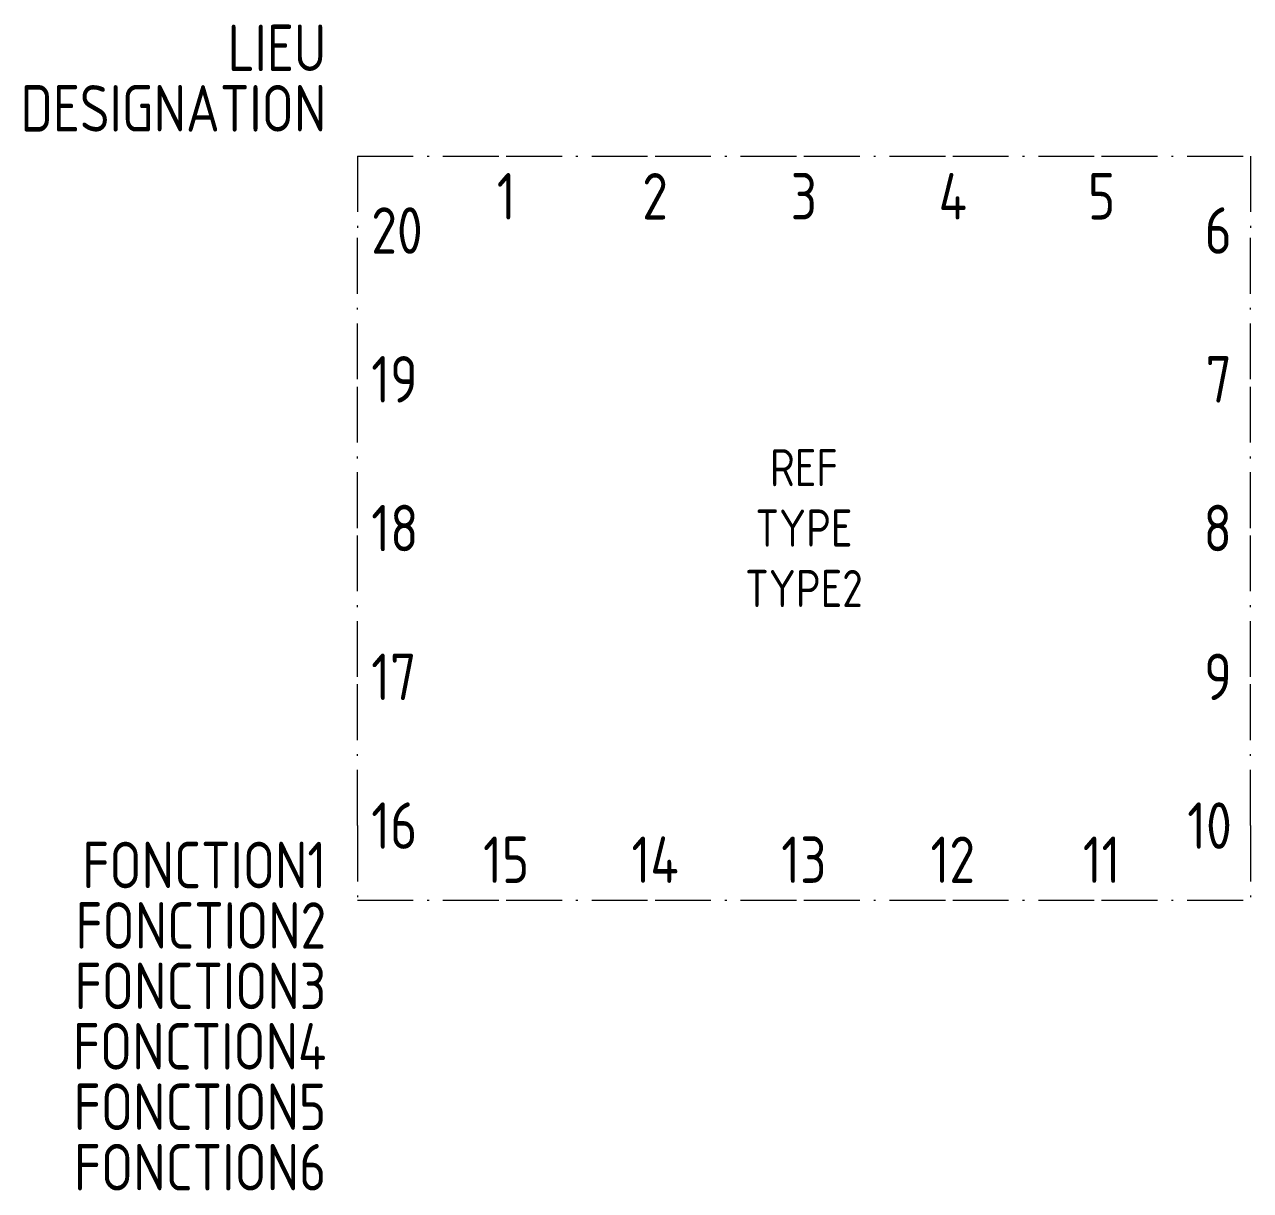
# Model space of a CAD drawing. Header units: millimetres. Extents: x -25.9 to 40, y -55.6 to 7.1.
import ezdxf
from ezdxf.enums import TextEntityAlignment as Align

# ---------------------------------------------------------------- set-up
doc = ezdxf.new("R2010")
doc.units = ezdxf.units.MM
doc.linetypes.add('ACAD_ISO10W100', pattern=[18, 12, -3, 0, -3])
for name, color, linetype in [('SYMB_BOITE', 6, 'ACAD_ISO10W100'), ('SYMB_REF_CONTACT', 2, 'Continuous'), ('SYMB_TXT_CONTACT', 2, 'Continuous'), ('SYMB_TXT_NOM', 3, 'Continuous')]:
    doc.layers.add(name, color=color, linetype=linetype)
doc.styles.add('NET2_5', font='isocp.shx', dxfattribs={"width": 0.9, "height": 2.5})
doc.styles.add('NET_2', font='isocp.shx', dxfattribs={"width": 0.9, "height": 2})

msp = doc.modelspace()

# ---------------------------------------------------------------- linework, layer by layer
at = {"layer": 'SYMB_BOITE', "ltscale": 0.25}
for p, q in [((-8, 0), (0, 0)), ((-8, 0), (-8, -4)), ((0, 0), (8, 0)), ((8, 0), (16, 0)), ((16, 0), (24, 0)), ((24, 0), (32, 0)), ((32, 0), (40, 0)), ((40, 0), (40, -4)), ((-8, -12), (-8, -4)), ((40, -12), (40, -4)), ((-8, -20), (-8, -12)), ((40, -20), (40, -12)), ((-8, -28), (-8, -20)), ((40, -28), (40, -20)), ((-8, -36), (-8, -28)), ((40, -36), (40, -28)), ((-8, -36), (-8, -40)), ((40, -36), (40, -40)), ((-8, -40), (0, -40)), ((0, -40), (8, -40)), ((8, -40), (16, -40)), ((16, -40), (24, -40)), ((24, -40), (32, -40)), ((32, -40), (40, -40))]:
    msp.add_line(p, q, dxfattribs=at)

# ---------------------------------------------------------------- texts
at = {"layer": 'SYMB_REF_CONTACT', "style": 'NET_2', "width": 0.9, "flags": 8}
msp.add_attdef('REF', text='', height=2, dxfattribs=at).set_placement((16, -16.75), align=Align.MIDDLE_CENTER)
at = {"layer": 'SYMB_TXT_CONTACT', "style": 'NET2_5', "width": 0.9, "flags": 8}
for tag, p in [('1', (0, -3.407)), ('2', (8, -3.407)), ('3', (16, -3.407)), ('4', (24, -3.407)), ('5', (32, -3.407)), ('15', (0, -39.085)), ('14', (8, -39.085)), ('13', (16, -39.085)), ('12', (24, -39.085)), ('11', (32, -39.085))]:
    msp.add_attdef(tag, text='', height=2.5, dxfattribs=at).set_placement(p, align=Align.CENTER)
for tag, p in [('20', (-7.253, -4)), ('19', (-7.253, -12)), ('18', (-7.253, -20)), ('17', (-7.253, -28)), ('16', (-7.253, -36))]:
    msp.add_attdef(tag, text='', height=2.5, dxfattribs=at).set_placement(p, align=Align.MIDDLE_LEFT)
for tag, p in [('6', (39, -4)), ('7', (39, -12)), ('8', (39, -20)), ('9', (39, -28)), ('10', (39, -36))]:
    msp.add_attdef(tag, text='', height=2.5, dxfattribs=at).set_placement(p, align=Align.MIDDLE_RIGHT)
at = {"layer": 'SYMB_TXT_NOM', "style": 'NET2_5', "width": 0.9, "flags": 8}
for tag, text, p in [('LIEU', '', (-9.672, 4.572)), ('DESIGNATION', 'A?', (-9.672, 1.322)), ('FONCTION1', '', (-9.672, -39.371)), ('FONCTION2', '', (-9.672, -42.621)), ('FONCTION3', '', (-9.672, -45.871)), ('FONCTION4', '', (-9.672, -49.121)), ('FONCTION5', '', (-9.672, -52.371)), ('FONCTION6', '', (-9.672, -55.621))]:
    msp.add_attdef(tag, text=text, height=2.5, dxfattribs=at).set_placement(p, align=Align.RIGHT)
at = {"layer": 'SYMB_TXT_NOM', "style": 'NET_2', "width": 0.9, "flags": 8}
for tag, p in [('TYPE', (16, -20)), ('TYPE2', (16, -23.25))]:
    msp.add_attdef(tag, text='', height=2, dxfattribs=at).set_placement(p, align=Align.MIDDLE_CENTER)

doc.saveas('drawing.dxf')
